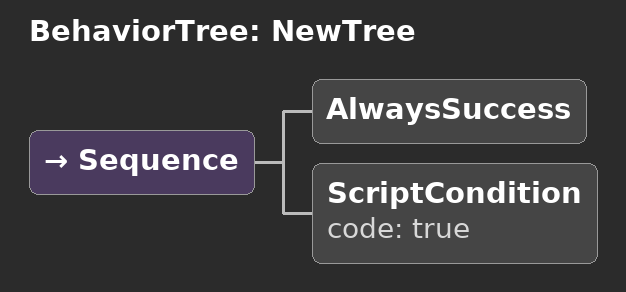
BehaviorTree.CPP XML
<?xml version="1.0" encoding="UTF-8"?>
<root BTCPP_format="4">
  <BehaviorTree ID="NewTree">
    <Sequence>
      <AlwaysSuccess/>
      <ScriptCondition code="true"/>
    </Sequence>
  </BehaviorTree>

</root>
